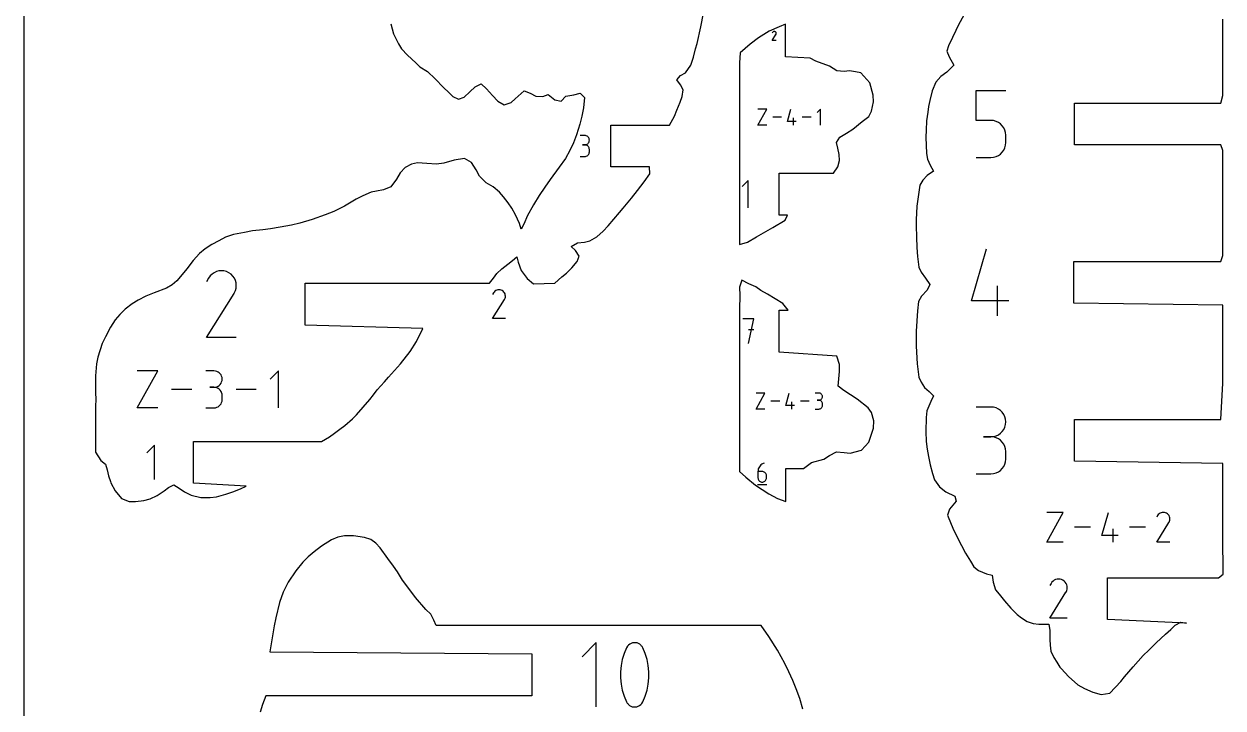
# Model space of a CAD drawing. Extents: x 0 to 600, y 0 to 900.
# Drawn here: x 0 to 111.9, y 372.2 to 436 of the extents above; entities that cross this region are included whole.
import ezdxf

# ---------------------------------------------------------------- set-up
doc = ezdxf.new("R2010")
doc.units = 0
doc.header["$MEASUREMENT"] = 0
for name, color, linetype in [('annotation', 7, 'Continuous'), ('boundary', 7, 'Continuous'), ('frame', 7, 'Continuous')]:
    doc.layers.add(name, color=color, linetype=linetype)

msp = doc.modelspace()

# ---------------------------------------------------------------- linework, layer by layer
at = {"layer": 'annotation', "color": 1}
for p, q in [((69.951601, 435.242973), (69.922653, 435.229631)), ((69.982303, 435.25121), (69.951601, 435.242973)), ((70.01405, 435.254157), (69.982303, 435.25121)), ((70.046135, 435.251632), (70.01405, 435.254157)), ((70.077847, 435.243449), (70.046135, 435.251632)), ((70.108478, 435.229424), (70.077847, 435.243449)), ((69.828419, 434.414573), (70.172977, 434.969268)), ((70.201304, 434.414573), (69.828419, 434.414573)), ((69.853429, 435.160818), (69.828945, 435.113852)), ((69.872858, 435.188369), (69.853429, 435.160818)), ((69.89617, 435.211368), (69.872858, 435.188369)), ((69.922653, 435.229631), (69.89617, 435.211368)), ((70.135874, 435.20997), (70.108478, 435.229424)), ((70.108478, 435.229424), (70.108478, 435.229424)), ((70.15878, 435.186626), (70.135874, 435.20997)), ((70.176993, 435.160106), (70.15878, 435.186626)), ((70.172977, 434.969268), (70.173389, 434.969777)), ((70.172977, 434.969268), (70.172977, 434.969268)), ((70.173389, 434.969777), (70.173784, 434.970291)), ((70.173784, 434.970291), (70.174165, 434.970814)), ((70.174165, 434.970814), (70.174534, 434.97135)), ((70.174534, 434.97135), (70.174894, 434.971903)), ((70.174894, 434.971903), (70.175247, 434.972478)), ((70.175247, 434.972478), (70.175597, 434.973078)), ((70.175597, 434.973078), (70.175945, 434.973709)), ((70.175945, 434.973709), (70.176295, 434.974375)), ((70.176295, 434.974375), (70.190521, 435.004921)), ((70.176295, 434.974375), (70.176295, 434.974375)), ((70.190308, 435.131127), (70.176993, 435.160106)), ((70.198522, 435.100403), (70.190308, 435.131127)), ((70.190521, 435.004921), (70.198832, 435.036585)), ((70.201431, 435.06865), (70.198522, 435.100403)), ((70.198832, 435.036585), (70.201431, 435.06865)), ((88.848318, 426.958353), (88.848318, 429.737121)), ((88.848318, 429.737121), (91.619651, 429.737121)), ((68.479232, 426.523178), (69.307522, 428.014923)), ((69.307522, 428.014923), (68.479232, 428.014923)), ((71.241992, 426.854812), (71.572784, 428.014923)), ((74.336433, 428.014923), (74.004799, 427.683196)), ((74.336433, 426.523178), (74.336433, 428.014923)), ((69.307522, 426.523178), (68.479232, 426.523178)), ((70.682728, 427.26905), (69.867067, 427.26905)), ((72.070282, 426.854812), (71.241992, 426.854812)), ((71.822001, 426.523178), (71.822001, 427.185698)), ((73.445488, 427.26905), (72.629827, 427.26905)), ((90.233984, 426.958353), (88.848318, 426.958353)), ((90.482788, 426.936112), (90.233984, 426.958353)), ((90.717072, 426.87197), (90.482788, 426.936112)), ((90.932898, 426.769794), (90.717072, 426.87197)), ((91.126327, 426.633452), (90.932898, 426.769794)), ((91.29342, 426.466813), (91.126327, 426.633452)), ((91.430237, 426.273744), (91.29342, 426.466813)), ((52.321812, 425.545469), (51.887592, 425.545469)), ((52.399907, 425.53846), (52.321812, 425.545469)), ((52.473393, 425.518259), (52.399907, 425.53846)), ((52.541045, 425.486109), (52.473393, 425.518259)), ((52.601643, 425.443253), (52.541045, 425.486109)), ((52.653964, 425.390933), (52.601643, 425.443253)), ((52.696785, 425.330392), (52.653964, 425.390933)), ((52.728885, 425.262871), (52.696785, 425.330392)), ((52.749041, 425.189614), (52.728885, 425.262871)), ((52.756032, 425.111863), (52.749041, 425.189614)), ((91.532841, 426.058114), (91.430237, 426.273744)), ((91.597292, 425.823791), (91.532841, 426.058114)), ((91.619651, 425.574643), (91.597292, 425.823791)), ((91.619651, 424.884353), (91.619651, 425.574643)), ((91.619651, 425.574643), (91.619651, 425.574643)), ((52.321812, 424.67703), (52.104395, 424.67703)), ((52.104395, 424.67703), (52.321812, 424.67703)), ((52.321812, 424.67703), (52.399907, 424.684041)), ((52.399907, 424.67002), (52.321812, 424.67703)), ((52.321812, 424.67703), (52.321812, 424.67703)), ((52.399907, 424.684041), (52.473393, 424.704254)), ((52.473393, 424.649819), (52.399907, 424.67002)), ((52.473393, 424.704254), (52.541045, 424.736435)), ((52.541045, 424.617669), (52.473393, 424.649819)), ((52.541045, 424.736435), (52.601643, 424.779353)), ((52.601643, 424.574813), (52.541045, 424.617669)), ((52.601643, 424.779353), (52.653964, 424.831776)), ((52.653964, 424.522493), (52.601643, 424.574813)), ((52.653964, 424.831776), (52.696785, 424.89247)), ((52.696785, 424.461952), (52.653964, 424.522493)), ((52.696785, 424.89247), (52.728885, 424.960205)), ((52.728885, 424.394431), (52.696785, 424.461952)), ((52.728885, 424.960205), (52.749041, 425.033746)), ((52.749041, 424.321174), (52.728885, 424.394431)), ((52.749041, 425.033746), (52.756032, 425.111863)), ((52.756032, 424.243423), (52.749041, 424.321174)), ((52.756032, 425.111863), (52.756032, 425.111863)), ((52.756032, 424.026006), (52.756032, 424.243423)), ((52.756032, 424.243423), (52.756032, 424.243423)), ((91.293291, 423.990714), (91.43015, 424.184338)), ((91.43015, 424.184338), (91.532796, 424.400437)), ((91.532796, 424.400437), (91.597279, 424.635084)), ((91.597279, 424.635084), (91.619651, 424.884353)), ((51.887592, 423.592399), (52.321812, 423.592399)), ((52.321812, 423.592399), (52.399907, 423.599405)), ((52.321812, 423.592399), (52.321812, 423.592399)), ((52.399907, 423.599405), (52.473393, 423.619596)), ((52.473393, 423.619596), (52.541045, 423.651732)), ((52.541045, 423.651732), (52.601643, 423.694575)), ((52.601643, 423.694575), (52.653964, 423.746885)), ((52.653964, 423.746885), (52.696785, 423.807423)), ((52.696785, 423.807423), (52.728885, 423.874948)), ((52.728885, 423.874948), (52.749041, 423.948222)), ((52.749041, 423.948222), (52.756032, 424.026006)), ((88.848318, 423.497121), (90.233984, 423.497121)), ((90.233984, 423.497121), (90.482685, 423.519482)), ((90.233984, 423.497121), (90.233984, 423.497121)), ((90.482685, 423.519482), (90.716914, 423.583948)), ((90.716914, 423.583948), (90.932724, 423.686593)), ((90.932724, 423.686593), (91.126166, 423.82349)), ((91.126166, 423.82349), (91.293291, 423.990714)), ((67.585303, 421.35007), (67.02183, 420.786438)), ((67.585303, 418.815475), (67.585303, 421.35007)), ((88.424787, 410.132747), (89.808497, 414.985515)), ((18.185108, 412.916372), (17.956927, 412.855155)), ((18.421061, 412.93828), (18.185108, 412.916372)), ((18.659516, 412.91951), (18.421061, 412.93828)), ((18.895205, 412.858693), (18.659516, 412.91951)), ((17.227301, 412.24457), (17.045337, 411.895512)), ((17.371704, 412.449336), (17.227301, 412.24457)), ((17.544956, 412.620268), (17.371704, 412.449336)), ((17.741786, 412.755997), (17.544956, 412.620268)), ((17.956927, 412.855155), (17.741786, 412.755997)), ((19.122858, 412.754461), (18.895205, 412.858693)), ((19.32647, 412.609877), (19.122858, 412.754461)), ((19.122858, 412.754461), (19.122858, 412.754461)), ((19.496711, 412.436378), (19.32647, 412.609877)), ((19.632068, 412.23928), (19.496711, 412.436378)), ((19.731028, 412.023901), (19.632068, 412.23928)), ((19.792076, 411.795558), (19.731028, 412.023901)), ((19.813699, 411.55957), (19.792076, 411.795558)), ((17.041424, 406.698381), (19.602226, 410.820945)), ((19.602226, 410.820945), (19.605288, 410.824733)), ((19.602226, 410.820945), (19.602226, 410.820945)), ((19.605288, 410.824733), (19.608223, 410.828553)), ((19.608223, 410.828553), (19.611053, 410.832438)), ((19.611053, 410.832438), (19.613795, 410.83642)), ((19.613795, 410.83642), (19.61647, 410.84053)), ((19.61647, 410.84053), (19.619097, 410.844801)), ((19.619097, 410.844801), (19.621694, 410.849266)), ((19.621694, 410.849266), (19.624282, 410.853955)), ((19.624282, 410.853955), (19.626879, 410.858903)), ((19.626879, 410.858903), (19.732614, 411.085925)), ((19.626879, 410.858903), (19.626879, 410.858903)), ((19.732614, 411.085925), (19.794383, 411.321253)), ((19.794383, 411.321253), (19.813699, 411.55957)), ((43.808184, 410.866471), (43.72958, 410.715685)), ((43.870564, 410.954925), (43.808184, 410.866471)), ((43.945404, 411.028764), (43.870564, 410.954925)), ((44.030431, 411.087396), (43.945404, 411.028764)), ((44.123367, 411.13023), (44.030431, 411.087396)), ((44.221936, 411.156675), (44.123367, 411.13023)), ((44.323863, 411.166139), (44.221936, 411.156675)), ((44.42687, 411.15803), (44.323863, 411.166139)), ((44.528683, 411.131759), (44.42687, 411.15803)), ((44.627024, 411.086733), (44.528683, 411.131759)), ((44.71498, 411.024276), (44.627024, 411.086733)), ((44.627024, 411.086733), (44.627024, 411.086733)), ((44.78852, 410.949328), (44.71498, 411.024276)), ((44.846992, 410.864186), (44.78852, 410.949328)), ((44.88974, 410.771147), (44.846992, 410.864186)), ((44.916112, 410.672508), (44.88974, 410.771147)), ((44.925452, 410.570566), (44.916112, 410.672508)), ((90.850975, 408.745515), (90.850975, 411.516848)), ((43.727889, 408.470638), (44.834101, 410.251496)), ((44.834101, 410.251496), (44.835423, 410.253132)), ((44.834101, 410.251496), (44.834101, 410.251496)), ((44.835423, 410.253132), (44.836691, 410.254783)), ((44.836691, 410.254783), (44.837913, 410.256461)), ((44.837913, 410.256461), (44.839098, 410.258181)), ((44.839098, 410.258181), (44.840254, 410.259956)), ((44.840254, 410.259956), (44.841388, 410.261801)), ((44.841388, 410.261801), (44.84251, 410.26373)), ((44.84251, 410.26373), (44.843628, 410.265756)), ((44.843628, 410.265756), (44.84475, 410.267893)), ((44.84475, 410.267893), (44.890425, 410.365961)), ((44.84475, 410.267893), (44.84475, 410.267893)), ((44.890425, 410.365961), (44.917108, 410.467618)), ((44.917108, 410.467618), (44.925452, 410.570566)), ((91.88954, 410.132747), (88.424787, 410.132747)), ((44.925045, 408.470638), (43.727889, 408.470638)), ((68.106771, 408.45685), (67.084574, 408.45685)), ((67.595744, 406.158169), (68.106771, 408.45685)), ((68.106771, 407.433212), (67.595744, 407.433212)), ((19.812757, 406.698381), (17.041424, 406.698381)), ((10.567343, 400.151561), (12.483813, 403.603111)), ((12.483813, 403.603111), (10.567343, 403.603111)), ((17.726182, 403.599107), (16.959724, 403.599107)), ((17.864031, 403.586734), (17.726182, 403.599107)), ((17.993743, 403.551076), (17.864031, 403.586734)), ((18.113159, 403.494328), (17.993743, 403.551076)), ((18.220122, 403.418681), (18.113159, 403.494328)), ((18.312476, 403.326329), (18.220122, 403.418681)), ((18.388061, 403.219465), (18.312476, 403.326329)), ((18.444722, 403.100282), (18.388061, 403.219465)), ((18.480301, 402.970973), (18.444722, 403.100282)), ((18.49264, 402.833731), (18.480301, 402.970973)), ((18.480301, 402.695844), (18.49264, 402.833731)), ((18.49264, 402.833731), (18.49264, 402.833731)), ((23.735984, 403.603111), (22.96866, 402.835571)), ((23.735984, 400.151561), (23.735984, 403.603111)), ((15.665717, 401.877336), (13.778469, 401.877336)), ((17.726182, 402.066191), (17.342412, 402.066191)), ((17.342412, 402.066191), (17.726182, 402.066191)), ((17.726182, 402.066191), (17.864031, 402.078567)), ((17.864031, 402.053817), (17.726182, 402.066191)), ((17.726182, 402.066191), (17.726182, 402.066191)), ((17.864031, 402.078567), (17.993743, 402.114245)), ((17.993743, 402.01816), (17.864031, 402.053817)), ((17.993743, 402.114245), (18.113159, 402.17105)), ((18.113159, 401.961412), (17.993743, 402.01816)), ((18.113159, 402.17105), (18.220122, 402.246806)), ((18.220122, 401.885765), (18.113159, 401.961412)), ((18.220122, 402.246806), (18.312476, 402.339339)), ((18.312476, 401.793413), (18.220122, 401.885765)), ((18.312476, 402.339339), (18.388061, 402.446473)), ((18.388061, 401.686549), (18.312476, 401.793413)), ((18.388061, 402.446473), (18.444722, 402.566034)), ((18.444722, 401.567366), (18.388061, 401.686549)), ((18.444722, 402.566034), (18.480301, 402.695844)), ((21.674545, 401.877336), (19.787296, 401.877336)), ((18.388061, 400.531214), (18.444722, 400.650406)), ((18.480301, 401.438057), (18.444722, 401.567366)), ((18.444722, 400.650406), (18.480301, 400.779746)), ((18.49264, 401.300815), (18.480301, 401.438057)), ((18.480301, 400.779746), (18.49264, 400.917045)), ((18.49264, 400.917045), (18.49264, 401.300815)), ((18.49264, 401.300815), (18.49264, 401.300815)), ((68.317, 400.03891), (69.145483, 401.531003)), ((69.145483, 401.531003), (68.317, 401.531003)), ((70.52101, 400.784957), (69.705158, 400.784957)), ((71.080404, 400.370622), (71.411274, 401.531003)), ((71.660548, 400.03891), (71.660548, 400.701584)), ((73.284414, 400.784957), (72.468563, 400.784957)), ((74.175146, 401.529272), (73.843809, 401.529272)), ((74.175146, 400.866598), (74.009243, 400.866598)), ((74.009243, 400.866598), (74.175146, 400.866598)), ((74.234738, 401.523924), (74.175146, 401.529272)), ((74.175146, 400.866598), (74.234738, 400.871948)), ((74.234738, 400.861249), (74.175146, 400.866598)), ((74.175146, 400.866598), (74.175146, 400.866598)), ((74.290812, 401.508509), (74.234738, 401.523924)), ((74.234738, 400.871948), (74.290812, 400.887372)), ((74.290812, 400.845835), (74.234738, 400.861249)), ((74.342435, 401.483977), (74.290812, 401.508509)), ((74.290812, 400.887372), (74.342435, 400.911928)), ((74.342435, 400.821302), (74.290812, 400.845835)), ((74.388675, 401.451275), (74.342435, 401.483977)), ((74.342435, 400.911928), (74.388675, 400.944678)), ((74.388675, 400.788601), (74.342435, 400.821302)), ((74.428599, 401.411352), (74.388675, 401.451275)), ((74.388675, 400.944678), (74.428599, 400.984679)), ((74.428599, 400.748677), (74.388675, 400.788601)), ((74.461274, 401.365155), (74.428599, 401.411352)), ((74.428599, 400.984679), (74.461274, 401.030993)), ((74.461274, 400.70248), (74.428599, 400.748677)), ((74.485769, 401.313632), (74.461274, 401.365155)), ((74.461274, 401.030993), (74.485769, 401.082678)), ((74.485769, 400.650958), (74.461274, 400.70248)), ((74.501149, 401.257732), (74.485769, 401.313632)), ((74.485769, 401.082678), (74.501149, 401.138795)), ((74.501149, 400.595058), (74.485769, 400.650958)), ((74.506483, 401.198403), (74.501149, 401.257732)), ((74.501149, 401.138795), (74.506483, 401.198403)), ((74.506483, 400.535729), (74.501149, 400.595058)), ((74.506483, 401.198403), (74.506483, 401.198403)), ((12.483813, 400.151561), (10.567343, 400.151561)), ((16.959724, 400.151669), (17.726182, 400.151669)), ((17.726182, 400.151669), (17.864031, 400.164035)), ((17.726182, 400.151669), (17.726182, 400.151669)), ((17.864031, 400.164035), (17.993743, 400.199674)), ((17.993743, 400.199674), (18.113159, 400.2564)), ((18.113159, 400.2564), (18.220122, 400.332023)), ((18.220122, 400.332023), (18.312476, 400.424357)), ((18.312476, 400.424357), (18.388061, 400.531214)), ((69.145483, 400.03891), (68.317, 400.03891)), ((71.908888, 400.370622), (71.080404, 400.370622)), ((73.843809, 400.038957), (74.175146, 400.038957)), ((74.175146, 400.038957), (74.234738, 400.044303)), ((74.175146, 400.038957), (74.175146, 400.038957)), ((74.234738, 400.044303), (74.290812, 400.059709)), ((74.290812, 400.059709), (74.342435, 400.084232)), ((74.342435, 400.084232), (74.388675, 400.116923)), ((74.388675, 400.116923), (74.428599, 400.156839)), ((74.428599, 400.156839), (74.461274, 400.203033)), ((74.461274, 400.203033), (74.485769, 400.254559)), ((74.485769, 400.254559), (74.501149, 400.310472)), ((74.501149, 400.310472), (74.506483, 400.369826)), ((74.506483, 400.369826), (74.506483, 400.535729)), ((74.506483, 400.535729), (74.506483, 400.535729)), ((90.229897, 400.22667), (88.84423, 400.22667)), ((90.479113, 400.204301), (90.229897, 400.22667)), ((90.713616, 400.139836), (90.479113, 400.204301)), ((90.929506, 400.037241), (90.713616, 400.139836)), ((91.122883, 399.900481), (90.929506, 400.037241)), ((91.289847, 399.73352), (91.122883, 399.900481)), ((91.426498, 399.540322), (91.289847, 399.73352)), ((91.528934, 399.324853), (91.426498, 399.540322)), ((91.426498, 398.142843), (91.528934, 398.358994)), ((91.593256, 399.091077), (91.528934, 399.324853)), ((91.528934, 398.358994), (91.593256, 398.593677)), ((91.615564, 398.84296), (91.593256, 399.091077)), ((91.593256, 398.593677), (91.615564, 398.84296)), ((91.615564, 398.84296), (91.615564, 398.84296)), ((90.229897, 397.455336), (89.536085, 397.455336)), ((89.536085, 397.455336), (90.229897, 397.455336)), ((90.229897, 397.455336), (90.479113, 397.477711)), ((90.479113, 397.432967), (90.229897, 397.455336)), ((90.229897, 397.455336), (90.229897, 397.455336)), ((90.479113, 397.477711), (90.713616, 397.542213)), ((90.713616, 397.368503), (90.479113, 397.432967)), ((90.713616, 397.542213), (90.929506, 397.64491)), ((90.929506, 397.265908), (90.713616, 397.368503)), ((90.929506, 397.64491), (91.122883, 397.781869)), ((91.122883, 397.129148), (90.929506, 397.265908)), ((91.122883, 397.781869), (91.289847, 397.949157)), ((91.289847, 397.949157), (91.426498, 398.142843)), ((12.173607, 396.661125), (11.464741, 395.952059)), ((12.173607, 393.472527), (12.173607, 396.661125)), ((91.289847, 396.962186), (91.122883, 397.129148)), ((91.426498, 396.768989), (91.289847, 396.962186)), ((91.528934, 396.55352), (91.426498, 396.768989)), ((91.593256, 396.319744), (91.528934, 396.55352)), ((91.615564, 396.071626), (91.593256, 396.319744)), ((69.082211, 395.003401), (68.969295, 394.961064)), ((69.082211, 395.003401), (69.082211, 395.003401)), ((91.528934, 394.895764), (91.593256, 395.129594)), ((91.593256, 395.129594), (91.615564, 395.377815)), ((91.615564, 395.377815), (91.615564, 396.071626)), ((91.615564, 396.071626), (91.615564, 396.071626)), ((68.498865, 394.332944), (68.490138, 394.212968)), ((68.490138, 394.212968), (68.490138, 393.62301)), ((68.884297, 394.212968), (68.490138, 394.212968)), ((68.52434, 394.448217), (68.498865, 394.332944)), ((68.565497, 394.557358), (68.52434, 394.448217)), ((68.621273, 394.658938), (68.565497, 394.557358)), ((68.690604, 394.751528), (68.621273, 394.658938)), ((68.772427, 394.833699), (68.690604, 394.751528)), ((68.865679, 394.90402), (68.772427, 394.833699)), ((68.969295, 394.961064), (68.865679, 394.90402)), ((68.955187, 394.206642), (68.884297, 394.212968)), ((69.021893, 394.188396), (68.955187, 394.206642)), ((69.083304, 394.159332), (69.021893, 394.188396)), ((69.138311, 394.120549), (69.083304, 394.159332)), ((69.185804, 394.073148), (69.138311, 394.120549)), ((69.224675, 394.018228), (69.185804, 394.073148)), ((69.253814, 393.956891), (69.224675, 394.018228)), ((69.27211, 393.890237), (69.253814, 393.956891)), ((69.278456, 393.819366), (69.27211, 393.890237)), ((88.84423, 393.994105), (90.229897, 393.994105)), ((90.229897, 393.994105), (90.479113, 394.016461)), ((90.229897, 393.994105), (90.229897, 393.994105)), ((90.479113, 394.016461), (90.713616, 394.080893)), ((90.713616, 394.080893), (90.929506, 394.183446)), ((90.929506, 394.183446), (91.122883, 394.320165)), ((91.122883, 394.320165), (91.289847, 394.487094)), ((91.289847, 394.487094), (91.426498, 394.680278)), ((91.426498, 394.680278), (91.528934, 394.895764)), ((68.44077, 393.006531), (69.328268, 393.006531)), ((68.490138, 393.62301), (68.490138, 393.62301)), ((68.490138, 393.62301), (68.496501, 393.552104)), ((68.496501, 393.552104), (68.514844, 393.485357)), ((68.514844, 393.485357), (68.544042, 393.423887)), ((68.544042, 393.423887), (68.582972, 393.36881)), ((68.582972, 393.36881), (68.630512, 393.321242)), ((68.630512, 393.321242), (68.685537, 393.282301)), ((68.685537, 393.282301), (68.746925, 393.253104)), ((68.746925, 393.253104), (68.813553, 393.234766)), ((68.813553, 393.234766), (68.884297, 393.228405)), ((68.884297, 393.228405), (68.955187, 393.234766)), ((68.884297, 393.228405), (68.884297, 393.228405)), ((68.955187, 393.234766), (69.021893, 393.253104)), ((69.021893, 393.253104), (69.083304, 393.282301)), ((69.083304, 393.282301), (69.138311, 393.321242)), ((69.138311, 393.321242), (69.185804, 393.36881)), ((69.185804, 393.36881), (69.224675, 393.423887)), ((69.224675, 393.423887), (69.253814, 393.485357)), ((69.253814, 393.485357), (69.27211, 393.552104)), ((69.27211, 393.552104), (69.278456, 393.62301)), ((69.278456, 393.62301), (69.278456, 393.819366)), ((69.278456, 393.819366), (69.278456, 393.819366)), ((95.441815, 387.635583), (96.98012, 390.406059)), ((96.98012, 390.406059), (95.441815, 390.406059)), ((100.572827, 388.251495), (101.187175, 390.406059)), ((105.704047, 387.63556), (106.841009, 389.465923)), ((105.786574, 390.097994), (105.705784, 389.943017)), ((105.850687, 390.188907), (105.786574, 390.097994)), ((105.927608, 390.264799), (105.850687, 390.188907)), ((106.014999, 390.325061), (105.927608, 390.264799)), ((106.110518, 390.369085), (106.014999, 390.325061)), ((106.211828, 390.396265), (106.110518, 390.369085)), ((106.316588, 390.405992), (106.211828, 390.396265)), ((106.422459, 390.397658), (106.316588, 390.405992)), ((106.527101, 390.370656), (106.422459, 390.397658)), ((106.628176, 390.324379), (106.527101, 390.370656)), ((106.718577, 390.260185), (106.628176, 390.324379)), ((106.628176, 390.324379), (106.628176, 390.324379)), ((106.794162, 390.183154), (106.718577, 390.260185)), ((106.854259, 390.095645), (106.794162, 390.183154)), ((106.841009, 389.465923), (106.842368, 389.467605)), ((106.841009, 389.465923), (106.841009, 389.465923)), ((106.842368, 389.467605), (106.843672, 389.469301)), ((106.843672, 389.469301), (106.844928, 389.471026)), ((106.844928, 389.471026), (106.846146, 389.472794)), ((106.846146, 389.472794), (106.847333, 389.474619)), ((106.847333, 389.474619), (106.848499, 389.476515)), ((106.848499, 389.476515), (106.849653, 389.478497)), ((106.849653, 389.478497), (106.850802, 389.48058)), ((106.850802, 389.48058), (106.851955, 389.482776)), ((106.851955, 389.482776), (106.8989, 389.583571)), ((106.851955, 389.482776), (106.851955, 389.482776)), ((106.898195, 390.00002), (106.854259, 390.095645)), ((106.9253, 389.898639), (106.898195, 390.00002)), ((106.8989, 389.583571), (106.926324, 389.688054)), ((106.9349, 389.793863), (106.9253, 389.898639)), ((106.926324, 389.688054), (106.9349, 389.793863)), ((99.534158, 389.020821), (98.019309, 389.020821)), ((102.111131, 388.251495), (100.572827, 388.251495)), ((101.650022, 387.635583), (101.650022, 388.866018)), ((104.66517, 389.020821), (103.15032, 389.020821)), ((96.98012, 387.635583), (95.441815, 387.635583)), ((106.934482, 387.63556), (105.704047, 387.63556)), ((95.840901, 383.779079), (95.734641, 383.575242)), ((95.925227, 383.898655), (95.840901, 383.779079)), ((96.0264, 383.998473), (95.925227, 383.898655)), ((96.141342, 384.077734), (96.0264, 383.998473)), ((96.266976, 384.135638), (96.141342, 384.077734)), ((96.400226, 384.171387), (96.266976, 384.135638)), ((96.538013, 384.18418), (96.400226, 384.171387)), ((96.677263, 384.173219), (96.538013, 384.18418)), ((96.814896, 384.137704), (96.677263, 384.173219)), ((96.947838, 384.076836), (96.814896, 384.137704)), ((97.066739, 383.992405), (96.947838, 384.076836)), ((96.947838, 384.076836), (96.947838, 384.076836)), ((97.166154, 383.891088), (97.066739, 383.992405)), ((97.245197, 383.77599), (97.166154, 383.891088)), ((97.302986, 383.650216), (97.245197, 383.77599)), ((95.732356, 380.540308), (97.227771, 382.947734)), ((97.227771, 382.947734), (97.229559, 382.949946)), ((97.227771, 382.947734), (97.227771, 382.947734)), ((97.229559, 382.949946), (97.231273, 382.952177)), ((97.231273, 382.952177), (97.232925, 382.954446)), ((97.232925, 382.954446), (97.234527, 382.956771)), ((97.234527, 382.956771), (97.236089, 382.959171)), ((97.236089, 382.959171), (97.237622, 382.961665)), ((97.237622, 382.961665), (97.239139, 382.964272)), ((97.239139, 382.964272), (97.240651, 382.967011)), ((97.240651, 382.967011), (97.242167, 382.9699)), ((97.242167, 382.9699), (97.303913, 383.102473)), ((97.242167, 382.9699), (97.242167, 382.9699)), ((97.338636, 383.516873), (97.302986, 383.650216)), ((97.303913, 383.102473), (97.339983, 383.239896)), ((97.351263, 383.379064), (97.338636, 383.516873)), ((97.339983, 383.239896), (97.351263, 383.379064)), ((97.350713, 380.540308), (95.732356, 380.540308)), ((53.408148, 378.257786), (52.073596, 376.922858)), ((53.408148, 372.254751), (53.408148, 378.257786)), ((56.781155, 378.225648), (56.646515, 378.179357)), ((56.922087, 378.24864), (56.781155, 378.225648)), ((57.066115, 378.247268), (56.922087, 378.24864)), ((57.210041, 378.220471), (57.066115, 378.247268)), ((57.350666, 378.167185), (57.210041, 378.220471)), ((56.004723, 377.241303), (55.832137, 376.68447)), ((56.234838, 377.782443), (56.004723, 377.241303)), ((56.31233, 377.911308), (56.234838, 377.782443)), ((56.234838, 377.782443), (56.234838, 377.782443)), ((56.408905, 378.021124), (56.31233, 377.911308)), ((56.521366, 378.110827), (56.408905, 378.021124)), ((56.646515, 378.179357), (56.521366, 378.110827)), ((57.4045, 378.138896), (57.350666, 378.167185)), ((57.350666, 378.167185), (57.350666, 378.167185)), ((57.456159, 378.106402), (57.4045, 378.138896)), ((57.505392, 378.069961), (57.456159, 378.106402)), ((57.551947, 378.029829), (57.505392, 378.069961)), ((57.595575, 377.986265), (57.551947, 378.029829)), ((57.636023, 377.939524), (57.595575, 377.986265)), ((57.673042, 377.889865), (57.636023, 377.939524)), ((57.70638, 377.837544), (57.673042, 377.889865)), ((57.735785, 377.782819), (57.70638, 377.837544)), ((57.967016, 377.240564), (57.735785, 377.782819)), ((57.735785, 377.782819), (57.735785, 377.782819)), ((58.140438, 376.682894), (57.967016, 377.240564)), ((55.71708, 376.116383), (55.659551, 375.541482)), ((55.832137, 376.68447), (55.71708, 376.116383)), ((58.256053, 376.114249), (58.140438, 376.682894)), ((58.313861, 375.53907), (58.256053, 376.114249)), ((55.659551, 375.541482), (55.659551, 374.964209)), ((55.659551, 374.964209), (55.71708, 374.389002)), ((58.256053, 374.386868), (58.313861, 374.961797)), ((58.313861, 374.961797), (58.313861, 375.53907)), ((55.71708, 374.389002), (55.832137, 373.820301)), ((55.832137, 373.820301), (56.004723, 373.262548)), ((57.967016, 373.261809), (58.140438, 373.818726)), ((58.140438, 373.818726), (58.256053, 374.386868)), ((56.004723, 373.262548), (56.234838, 372.720181)), ((56.234838, 372.720181), (56.234838, 372.720181)), ((56.234838, 372.720181), (56.264137, 372.665565)), ((56.264137, 372.665565), (56.297228, 372.613505)), ((56.297228, 372.613505), (56.333973, 372.564159)), ((57.561712, 372.482984), (57.658286, 372.592347)), ((57.658286, 372.592347), (57.735785, 372.720558)), ((57.735785, 372.720558), (57.967016, 373.261809)), ((57.735785, 372.720558), (57.735785, 372.720558)), ((56.333973, 372.564159), (56.374231, 372.517686)), ((56.374231, 372.517686), (56.417863, 372.474243)), ((56.417863, 372.474243), (56.46473, 372.433988)), ((56.46473, 372.433988), (56.514692, 372.397079)), ((56.514692, 372.397079), (56.567611, 372.363675)), ((56.567611, 372.363675), (56.623345, 372.333933)), ((56.623345, 372.333933), (56.623345, 372.333933)), ((56.623345, 372.333933), (56.762863, 372.281777)), ((56.762863, 372.281777), (56.905951, 372.255866)), ((56.905951, 372.255866), (57.049373, 372.255141)), ((57.049373, 372.255141), (57.189895, 372.278547)), ((57.189895, 372.278547), (57.324282, 372.325027)), ((57.324282, 372.325027), (57.449299, 372.393525)), ((57.449299, 372.393525), (57.561712, 372.482984))]:
    msp.add_line(p, q, dxfattribs=at)
at = {"layer": 'boundary', "color": 5}
for p, q in [((88.202883, 437.690204), (87.192421, 435.886438)), ((63.170126, 435.69442), (63.420286, 436.969981)), ((111.884985, 434.232227), (111.884891, 436.412734)), ((34.233659, 435.960107), (34.472641, 435.046518)), ((62.803601, 434.133675), (63.170126, 435.69442)), ((69.523366, 435.282722), (68.548393, 434.662356)), ((70.46504, 435.695), (69.523366, 435.282722)), ((71.064465, 435.94118), (70.46504, 435.695)), ((71.064465, 432.884379), (71.064465, 435.94118)), ((86.941756, 435.347657), (86.632313, 434.685146)), ((87.192421, 435.886438), (86.941756, 435.347657)), ((34.472641, 435.046518), (34.934981, 434.101563)), ((62.667512, 433.637428), (62.803601, 434.133675)), ((68.548393, 434.662356), (67.775177, 434.073823)), ((86.632313, 434.685146), (86.276159, 433.92075)), ((111.884956, 430.934499), (111.884985, 434.232227)), ((34.934981, 434.101563), (35.226045, 433.647363)), ((35.226045, 433.647363), (35.782779, 433.037664)), ((35.782779, 433.037664), (36.569125, 432.324841)), ((62.464297, 432.872289), (62.667512, 433.637428)), ((66.831586, 433.258005), (66.766724, 432.322736)), ((67.775177, 434.073823), (66.831586, 433.258005)), ((86.276159, 433.92075), (86.125419, 433.428338)), ((86.125419, 433.428338), (86.333707, 432.899203)), ((36.569125, 432.324841), (36.941664, 431.94138)), ((36.941664, 431.94138), (37.658914, 431.512108)), ((61.732178, 431.40479), (62.225924, 432.116592)), ((62.225924, 432.116592), (62.464297, 432.872289)), ((66.766724, 432.322736), (66.767326, 431.642344)), ((73.363079, 432.749468), (71.064465, 432.884379)), ((73.894905, 432.498196), (73.363079, 432.749468)), ((75.174391, 432.004818), (73.894905, 432.498196)), ((75.837245, 431.575739), (75.174391, 432.004818)), ((86.76243, 432.1235), (86.113237, 431.462146)), ((86.333707, 432.899203), (86.76243, 432.1235)), ((37.658914, 431.512108), (38.37301, 430.850015)), ((38.37301, 430.850015), (39.161702, 430.016173)), ((60.915354, 430.728929), (61.271766, 431.146662)), ((61.271766, 431.146662), (61.732178, 431.40479)), ((66.767326, 431.642344), (66.765314, 429.72215)), ((76.533504, 431.51454), (75.837245, 431.575739)), ((77.047411, 431.572971), (76.533504, 431.51454)), ((77.579114, 431.484738), (77.047411, 431.572971)), ((78.086906, 431.385973), (77.579114, 431.484738)), ((78.94076, 430.448403), (78.086906, 431.385973)), ((85.544507, 431.055163), (85.074927, 430.534863)), ((86.113237, 431.462146), (85.544507, 431.055163)), ((111.884936, 429.278618), (111.884956, 430.934499)), ((39.161702, 430.016173), (39.640317, 429.556663)), ((41.589261, 429.626751), (42.096941, 430.099597)), ((42.096941, 430.099597), (42.649102, 430.367119)), ((42.649102, 430.367119), (43.157796, 429.895739)), ((43.157796, 429.895739), (43.7111, 429.267789)), ((45.84385, 428.980462), (46.680332, 429.702144)), ((46.680332, 429.702144), (47.248148, 429.48919)), ((61.268539, 430.272633), (60.915354, 430.728929)), ((61.514541, 429.813092), (61.268539, 430.272633)), ((61.41692, 429.192176), (61.514541, 429.813092)), ((66.765314, 429.72215), (66.772177, 429.06577)), ((79.254311, 429.306215), (78.94076, 430.448403)), ((84.758862, 429.729615), (84.521634, 428.800887)), ((85.074927, 430.534863), (84.758862, 429.729615)), ((39.640317, 429.556663), (40.028787, 429.188975)), ((40.028787, 429.188975), (40.553419, 428.943643)), ((40.553419, 428.943643), (41.06624, 429.113077)), ((41.06624, 429.113077), (41.589261, 429.626751)), ((43.7111, 429.267789), (44.212338, 428.75689)), ((44.212338, 428.75689), (44.794748, 428.406221)), ((44.794748, 428.406221), (45.456703, 428.628138)), ((45.456703, 428.628138), (45.84385, 428.980462)), ((47.248148, 429.48919), (47.769654, 429.220768)), ((47.769654, 429.220768), (48.4009, 429.197195)), ((48.4009, 429.197195), (48.905087, 429.388489)), ((48.905087, 429.388489), (49.531899, 428.872303)), ((49.531899, 428.872303), (50.132699, 428.762124)), ((50.132699, 428.762124), (50.570779, 429.232309)), ((50.570779, 429.232309), (51.29801, 429.34723)), ((51.29801, 429.34723), (51.897841, 429.488479)), ((51.897841, 429.488479), (52.313147, 429.085411)), ((52.313147, 429.085411), (52.22483, 428.134543)), ((60.921557, 427.898404), (61.223077, 428.664989)), ((61.223077, 428.664989), (61.41692, 429.192176)), ((66.772177, 429.06577), (66.77325, 428.312224)), ((79.073698, 427.808623), (79.283338, 428.6987)), ((79.283338, 428.6987), (79.254311, 429.306215)), ((84.521634, 428.800887), (84.401499, 428.257684)), ((98.034767, 424.667121), (98.034767, 428.567121)), ((98.034767, 428.567121), (111.689942, 428.567121)), ((111.689942, 428.567121), (111.884936, 429.278618)), ((52.22483, 428.134543), (52.04063, 427.345554)), ((60.701847, 427.357672), (60.921557, 427.898404)), ((66.77325, 428.312224), (66.766689, 427.548027)), ((66.766689, 427.548027), (66.766703, 426.580862)), ((78.850024, 427.338592), (79.073698, 427.808623)), ((84.334977, 427.719187), (84.225718, 426.915384)), ((84.401499, 428.257684), (84.334977, 427.719187)), ((51.86028, 426.620727), (51.553673, 425.599199)), ((52.04063, 427.345554), (51.86028, 426.620727)), ((54.766307, 422.620038), (54.766307, 426.520038)), ((54.766307, 426.520038), (60.237644, 426.520038)), ((60.237644, 426.520038), (60.701847, 427.357672)), ((66.766703, 426.580862), (66.766294, 426.058819)), ((77.331835, 426.156396), (78.228603, 426.851863)), ((78.228603, 426.851863), (78.850024, 427.338592)), ((84.225718, 426.915384), (84.176163, 426.046793)), ((51.553673, 425.599199), (51.285116, 424.853186)), ((66.766294, 426.058819), (66.766389, 424.757679)), ((75.817175, 424.90331), (76.14409, 425.393688)), ((76.14409, 425.393688), (76.752373, 425.777378)), ((76.752373, 425.777378), (77.331835, 426.156396)), ((84.176163, 426.046793), (84.161432, 425.406364)), ((84.161432, 425.406364), (84.209497, 423.865723)), ((50.926929, 424.145227), (50.535461, 423.410798)), ((51.285116, 424.853186), (50.926929, 424.145227)), ((66.766389, 424.757679), (66.768036, 424.195401)), ((66.768036, 424.195401), (66.770484, 423.405089)), ((75.949849, 424.355953), (75.817175, 424.90331)), ((76.069395, 423.777809), (75.949849, 424.355953)), ((111.690069, 424.667121), (98.034767, 424.667121)), ((111.88508, 424.163994), (111.690069, 424.667121)), ((111.885122, 422.492745), (111.88508, 424.163994)), ((36.722784, 423.006594), (36.147733, 422.88262)), ((37.600112, 422.947586), (36.722784, 423.006594)), ((38.494158, 422.866964), (37.600112, 422.947586)), ((39.185627, 422.972146), (38.494158, 422.866964)), ((40.15505, 423.257506), (39.185627, 422.972146)), ((41.120394, 423.39262), (40.15505, 423.257506)), ((41.757163, 423.036847), (41.120394, 423.39262)), ((42.209412, 422.340053), (41.757163, 423.036847)), ((50.535461, 423.410798), (49.925486, 422.599409)), ((66.770484, 423.405089), (66.76527, 422.7019)), ((75.933763, 422.617415), (76.092021, 423.205322)), ((76.092021, 423.205322), (76.069395, 423.777809)), ((84.209497, 423.865723), (84.315946, 423.343871)), ((84.315946, 423.343871), (84.563379, 422.778008)), ((35.11487, 422.077652), (34.752792, 421.479479)), ((35.557551, 422.558695), (35.11487, 422.077652)), ((36.147733, 422.88262), (35.557551, 422.558695)), ((42.518455, 421.755969), (42.209412, 422.340053)), ((49.925486, 422.599409), (49.096414, 421.433798)), ((58.376081, 422.620038), (54.766307, 422.620038)), ((57.874588, 421.221138), (58.398032, 421.985291)), ((58.398032, 421.985291), (58.376081, 422.620038)), ((66.76527, 422.7019), (66.76546, 421.324786)), ((70.472049, 418.132773), (70.472049, 422.032773)), ((70.472049, 422.032773), (75.544591, 422.032773)), ((75.544591, 422.032773), (75.933763, 422.617415)), ((84.27895, 421.820883), (83.881942, 421.396891)), ((84.863476, 422.210611), (84.27895, 421.820883)), ((84.563379, 422.778008), (84.863476, 422.210611)), ((111.885162, 420.540072), (111.885122, 422.492745)), ((34.242761, 420.770104), (33.552509, 420.48232)), ((34.752792, 421.479479), (34.242761, 420.770104)), ((43.137373, 421.135723), (42.518455, 421.755969)), ((43.79248, 420.775563), (43.137373, 421.135723)), ((44.36069, 420.269316), (43.79248, 420.775563)), ((48.607153, 420.728786), (48.082242, 419.961775)), ((49.096414, 421.433798), (48.607153, 420.728786)), ((57.23897, 420.406923), (57.874588, 421.221138)), ((66.76546, 421.324786), (66.765509, 419.516665)), ((83.592178, 420.926007), (83.300878, 418.953649)), ((83.881942, 421.396891), (83.592178, 420.926007)), ((31.012476, 419.611755), (29.905005, 418.969218)), ((31.626664, 419.935535), (31.012476, 419.611755)), ((32.40644, 420.251101), (31.626664, 419.935535)), ((32.908891, 420.371171), (32.40644, 420.251101)), ((33.552509, 420.48232), (32.908891, 420.371171)), ((44.745099, 419.826628), (44.36069, 420.269316)), ((45.176669, 419.261529), (44.745099, 419.826628)), ((48.082242, 419.961775), (47.54267, 419.088331)), ((55.91827, 418.788209), (56.67759, 419.708)), ((56.67759, 419.708), (57.23897, 420.406923)), ((111.885201, 416.909498), (111.885162, 420.540072)), ((28.924208, 418.471656), (28.117264, 418.139836)), ((29.905005, 418.969218), (28.924208, 418.471656)), ((45.521317, 418.767346), (45.176669, 419.261529)), ((45.86653, 418.162581), (45.521317, 418.767346)), ((47.54267, 419.088331), (46.947717, 418.039152)), ((55.565098, 418.359303), (55.91827, 418.788209)), ((66.765509, 419.516665), (66.765233, 418.107851)), ((83.300878, 418.953649), (83.263522, 417.691553)), ((25.72857, 417.382252), (24.95979, 417.17802)), ((26.879728, 417.704954), (25.72857, 417.382252)), ((28.117264, 418.139836), (26.879728, 417.704954)), ((46.241562, 417.332071), (45.86653, 418.162581)), ((46.659076, 417.350839), (46.385683, 416.818352)), ((46.947717, 418.039152), (46.659076, 417.350839)), ((54.506175, 417.125612), (55.565098, 418.359303)), ((66.765233, 418.107851), (66.767976, 417.256736)), ((69.869153, 416.965651), (71.014538, 417.667644)), ((71.239833, 418.132773), (70.472049, 418.132773)), ((71.014538, 417.667644), (71.239833, 418.132773)), ((83.263522, 417.691553), (83.266367, 417.116105)), ((19.542773, 416.309845), (18.791571, 416.062833)), ((20.578061, 416.517798), (19.542773, 416.309845)), ((21.327727, 416.655264), (20.578061, 416.517798)), ((22.289782, 416.764323), (21.327727, 416.655264)), ((23.00145, 416.848157), (22.289782, 416.764323)), ((23.900254, 417.008953), (23.00145, 416.848157)), ((24.95979, 417.17802), (23.900254, 417.008953)), ((46.385683, 416.818352), (46.241562, 417.332071)), ((53.459587, 416.087845), (54.03618, 416.620836)), ((54.03618, 416.620836), (54.506175, 417.125612)), ((66.767976, 417.256736), (66.776971, 415.373659)), ((68.352513, 416.0883), (69.869153, 416.965651)), ((83.266367, 417.116105), (83.285422, 416.062561)), ((111.885197, 414.353338), (111.885201, 416.909498)), ((17.53641, 415.389998), (16.921145, 414.996201)), ((18.192359, 415.741585), (17.53641, 415.389998)), ((18.791571, 416.062833), (18.192359, 415.741585)), ((51.06748, 415.20474), (51.648843, 415.535588)), ((51.46134, 414.836159), (51.06748, 415.20474)), ((51.648843, 415.535588), (52.312405, 415.617254)), ((52.312405, 415.617254), (52.816946, 415.721308)), ((52.816946, 415.721308), (53.459587, 416.087845)), ((66.776971, 415.373659), (67.514179, 415.614031)), ((67.514179, 415.614031), (68.352513, 416.0883)), ((83.285422, 416.062561), (83.320803, 415.096101)), ((16.377546, 414.538361), (15.774053, 413.904832)), ((16.921145, 414.996201), (16.377546, 414.538361)), ((45.570707, 413.908358), (45.996866, 414.233211)), ((45.996866, 414.233211), (46.116895, 413.738708)), ((51.807757, 414.310654), (51.46134, 414.836159)), ((51.608251, 413.802868), (51.807757, 414.310654)), ((83.320803, 415.096101), (83.382695, 414.279829)), ((83.382695, 414.279829), (83.489636, 413.281182)), ((111.6902, 413.815515), (111.885197, 414.353338)), ((15.198605, 413.127127), (14.772948, 412.600002)), ((15.774053, 413.904832), (15.198605, 413.127127)), ((44.135172, 412.68531), (44.586391, 413.129564)), ((44.586391, 413.129564), (45.137466, 413.546486)), ((45.137466, 413.546486), (45.570707, 413.908358)), ((46.116895, 413.738708), (46.386036, 412.973753)), ((46.386036, 412.973753), (46.96205, 412.200479)), ((50.61114, 412.700361), (51.109763, 413.206199)), ((51.109763, 413.206199), (51.608251, 413.802868)), ((83.489636, 413.281182), (83.730033, 412.798182)), ((97.957946, 409.915515), (97.957946, 413.815515)), ((97.957946, 413.815515), (111.6902, 413.815515)), ((14.25624, 411.984331), (13.838941, 411.612621)), ((14.772948, 412.600002), (14.25624, 411.984331)), ((26.227873, 407.868432), (26.227873, 411.768432)), ((26.227873, 411.768432), (43.445199, 411.768432)), ((43.445199, 411.768432), (43.819539, 412.233813)), ((43.819539, 412.233813), (44.135172, 412.68531)), ((46.96205, 412.200479), (47.550237, 411.718619)), ((47.550237, 411.718619), (49.534123, 411.768432)), ((49.534123, 411.768432), (50.192788, 412.358508)), ((50.192788, 412.358508), (50.61114, 412.700361)), ((66.991415, 412.070696), (66.78143, 411.404706)), ((67.630195, 411.726601), (66.991415, 412.070696)), ((83.730033, 412.798182), (84.134238, 412.235921)), ((84.134238, 412.235921), (84.534267, 411.647142)), ((12.14139, 410.887884), (11.383055, 410.578538)), ((13.299066, 411.311985), (12.14139, 410.887884)), ((13.838941, 411.612621), (13.299066, 411.311985)), ((66.785409, 410.635222), (66.774195, 409.353249)), ((66.78143, 411.404706), (66.785409, 410.635222)), ((68.303628, 411.421874), (67.630195, 411.726601)), ((68.755463, 411.110687), (68.303628, 411.421874)), ((69.38534, 410.756528), (68.755463, 411.110687)), ((70.82539, 409.884633), (69.38534, 410.756528)), ((84.273894, 411.137038), (83.74596, 410.559642)), ((84.534267, 411.647142), (84.273894, 411.137038)), ((10.098284, 409.852913), (9.432575, 409.342133)), ((10.668148, 410.193053), (10.098284, 409.852913)), ((11.383055, 410.578538), (10.668148, 410.193053)), ((71.309523, 409.257509), (70.82539, 409.884633)), ((83.463206, 410.08461), (83.375121, 409.200657)), ((83.74596, 410.559642), (83.463206, 410.08461)), ((111.885238, 409.713985), (97.957946, 409.915515)), ((111.885229, 406.519649), (111.885238, 409.713985)), ((8.931447, 408.84249), (8.508038, 408.364882)), ((9.432575, 409.342133), (8.931447, 408.84249)), ((66.774195, 409.353249), (66.774162, 408.383835)), ((70.469384, 405.357509), (70.469384, 409.257509)), ((70.469384, 409.257509), (71.309523, 409.257509)), ((83.375121, 409.200657), (83.266395, 407.293018)), ((8.077523, 407.672807), (7.607365, 406.78223)), ((8.508038, 408.364882), (8.077523, 407.672807)), ((37.20715, 407.541703), (26.227873, 407.868432)), ((36.627844, 406.347908), (37.20715, 407.541703)), ((66.774162, 408.383835), (66.781549, 405.812188)), ((83.266395, 407.293018), (83.269197, 405.931874)), ((7.607365, 406.78223), (7.298393, 406.137776)), ((36.044031, 405.395433), (36.627844, 406.347908)), ((111.88518, 402.448275), (111.885229, 406.519649)), ((7.298393, 406.137776), (6.896841, 404.876535)), ((35.145699, 404.246437), (36.044031, 405.395433)), ((66.781549, 405.812188), (66.780848, 404.401979)), ((75.862391, 404.974107), (70.469384, 405.357509)), ((83.269197, 405.931874), (83.283297, 405.343499)), ((83.283297, 405.343499), (83.345625, 404.24404)), ((6.761802, 404.260487), (6.668037, 403.130573)), ((6.896841, 404.876535), (6.761802, 404.260487)), ((34.028585, 403.013092), (35.145699, 404.246437)), ((66.780848, 404.401979), (66.773773, 403.830645)), ((76.092569, 404.201643), (75.862391, 404.974107)), ((76.102407, 403.531294), (76.092569, 404.201643)), ((83.345625, 404.24404), (83.495339, 403.01898)), ((6.668037, 403.130573), (6.67337, 401.540113)), ((33.646648, 402.582247), (34.028585, 403.013092)), ((66.773773, 403.830645), (66.773769, 403.26972)), ((66.773769, 403.26972), (66.782215, 402.686922)), ((75.980081, 402.163896), (76.102407, 403.531294)), ((83.495339, 403.01898), (83.712332, 402.543887)), ((32.602498, 401.350586), (32.949415, 401.818276)), ((32.949415, 401.818276), (33.646648, 402.582247)), ((66.782215, 402.686922), (66.782328, 401.477101)), ((76.496385, 401.780254), (75.980081, 402.163896)), ((77.745582, 400.963454), (76.496385, 401.780254)), ((83.712332, 402.543887), (84.036983, 402.051145)), ((84.036983, 402.051145), (84.458656, 401.676595)), ((84.458656, 401.676595), (84.858277, 401.26805)), ((111.69019, 399.063909), (111.88518, 402.448275)), ((6.67337, 401.540113), (6.694608, 400.950107)), ((6.694608, 400.950107), (6.673517, 400.288311)), ((31.029035, 399.486079), (32.267376, 400.923527)), ((32.267376, 400.923527), (32.602498, 401.350586)), ((66.782025, 400.829547), (66.776282, 400.008395)), ((66.782328, 401.477101), (66.782025, 400.829547)), ((78.786595, 400.152296), (77.745582, 400.963454)), ((84.615491, 400.738572), (84.259833, 399.867039)), ((84.858277, 401.26805), (84.615491, 400.738572)), ((6.673517, 400.288311), (6.67049, 397.372403)), ((30.641577, 399.122459), (31.029035, 399.486079)), ((66.776282, 400.008395), (66.773953, 398.670167)), ((79.092213, 399.726155), (78.786595, 400.152296)), ((79.296674, 398.932637), (79.092213, 399.726155)), ((84.259833, 399.867039), (84.184758, 399.256861)), ((29.488958, 398.150061), (29.950757, 398.503592)), ((29.950757, 398.503592), (30.641577, 399.122459)), ((66.773953, 398.670167), (66.767592, 397.454338)), ((79.265814, 398.244206), (79.296674, 398.932637)), ((84.184758, 399.256861), (84.162035, 397.952336)), ((98.03068, 395.163909), (98.03068, 399.063909)), ((98.03068, 399.063909), (111.69019, 399.063909)), ((6.67049, 397.372403), (6.6675, 396.837715)), ((27.757598, 397.016826), (28.516236, 397.454274)), ((28.516236, 397.454274), (28.973427, 397.800931)), ((28.973427, 397.800931), (29.488958, 398.150061)), ((66.767592, 397.454338), (66.770594, 396.866691)), ((78.830995, 396.964325), (79.265814, 398.244206)), ((84.162035, 397.952336), (84.197936, 397.017186)), ((6.6675, 396.837715), (6.688411, 396.013708)), ((15.805221, 393.116826), (15.805221, 397.016826)), ((15.805221, 397.016826), (27.757598, 397.016826)), ((66.770594, 396.866691), (66.769351, 395.063623)), ((77.080665, 395.93279), (78.154547, 396.209431)), ((78.154547, 396.209431), (78.830995, 396.964325)), ((84.197936, 397.017186), (84.286475, 396.312351)), ((84.286475, 396.312351), (84.391698, 395.61052)), ((6.688411, 396.013708), (7.162184, 395.233983)), ((7.162184, 395.233983), (7.616077, 394.89734)), ((66.769351, 395.063623), (66.773824, 394.20736)), ((72.739108, 394.505903), (73.496272, 395.043223)), ((73.496272, 395.043223), (74.62778, 395.354349)), ((74.62778, 395.354349), (75.177666, 395.713225)), ((75.177666, 395.713225), (75.81882, 396.042476)), ((75.81882, 396.042476), (76.532738, 395.971808)), ((76.532738, 395.971808), (77.080665, 395.93279)), ((84.391698, 395.61052), (84.555282, 394.846419)), ((111.885197, 394.968909), (98.03068, 395.163909)), ((111.885202, 392.579945), (111.885197, 394.968909)), ((7.616077, 394.89734), (7.757158, 394.381345)), ((7.757158, 394.381345), (7.884411, 393.821911)), ((66.773824, 394.20736), (67.345725, 393.701169)), ((71.103265, 391.428753), (71.103265, 394.505903)), ((71.103265, 394.505903), (72.739108, 394.505903)), ((84.555282, 394.846419), (84.771936, 394.042309)), ((84.771936, 394.042309), (84.95122, 393.43895)), ((7.884411, 393.821911), (8.059525, 393.294627)), ((8.059525, 393.294627), (8.118182, 393.169237)), ((8.118182, 393.169237), (8.523047, 392.410017)), ((13.086404, 392.40135), (13.490571, 392.726486)), ((13.490571, 392.726486), (13.982741, 392.974309)), ((13.982741, 392.974309), (14.47191, 392.674731)), ((20.735451, 392.847567), (15.805221, 393.116826)), ((20.197989, 392.602268), (20.735451, 392.847567)), ((67.345725, 393.701169), (68.273511, 392.936869)), ((68.273511, 392.936869), (69.516075, 392.13187)), ((84.95122, 393.43895), (85.428475, 392.799263)), ((85.428475, 392.799263), (86.013994, 392.307631)), ((8.523047, 392.410017), (9.096697, 391.70119)), ((9.096697, 391.70119), (9.825449, 391.416871)), ((11.180338, 391.507655), (11.780202, 391.669979)), ((11.780202, 391.669979), (12.432888, 391.990612)), ((12.432888, 391.990612), (13.086404, 392.40135)), ((14.47191, 392.674731), (14.963396, 392.332535)), ((14.963396, 392.332535), (15.588386, 392.008634)), ((15.588386, 392.008634), (16.488649, 391.797213)), ((16.488649, 391.797213), (17.362119, 391.789987)), ((17.362119, 391.789987), (17.96856, 391.848657)), ((17.96856, 391.848657), (18.842626, 392.09002)), ((18.842626, 392.09002), (19.485974, 392.333639)), ((19.485974, 392.333639), (20.197989, 392.602268)), ((69.516075, 392.13187), (70.301769, 391.711639)), ((70.301769, 391.711639), (71.103265, 391.428753)), ((86.013994, 392.307631), (86.849792, 391.922684)), ((86.849792, 391.922684), (86.998875, 391.436254)), ((111.885091, 387.513205), (111.885202, 392.579945)), ((9.825449, 391.416871), (10.412745, 391.412148)), ((10.412745, 391.412148), (11.180338, 391.507655)), ((86.364253, 390.697272), (86.17187, 390.133599)), ((86.998875, 391.436254), (86.364253, 390.697272)), ((86.17187, 390.133599), (86.504317, 389.300717)), ((86.504317, 389.300717), (86.773137, 388.701161)), ((86.773137, 388.701161), (87.488264, 387.326603)), ((27.761611, 387.242683), (27.069692, 386.726883)), ((28.699851, 387.826613), (27.761611, 387.242683)), ((29.30114, 388.076103), (28.699851, 387.826613)), ((29.914538, 388.220648), (29.30114, 388.076103)), ((30.755994, 388.213714), (29.914538, 388.220648)), ((31.772671, 388.060081), (30.755994, 388.213714)), ((32.353094, 387.877049), (31.772671, 388.060081)), ((32.848052, 387.531791), (32.353094, 387.877049)), ((33.235394, 387.093566), (32.848052, 387.531791)), ((87.488264, 387.326603), (87.862841, 386.593257)), ((111.886703, 385.345295), (111.885091, 387.513205)), ((26.512892, 386.251799), (26.03206, 385.757634)), ((27.069692, 386.726883), (26.512892, 386.251799)), ((33.955458, 386.102239), (33.235394, 387.093566)), ((34.470683, 385.370721), (33.955458, 386.102239)), ((87.862841, 386.593257), (88.323849, 385.842533)), ((25.360065, 384.963122), (24.642547, 383.904381)), ((26.03206, 385.757634), (25.360065, 384.963122)), ((34.843537, 384.870884), (34.470683, 385.370721)), ((88.323849, 385.842533), (88.648046, 385.324409)), ((88.648046, 385.324409), (89.072611, 384.969418)), ((89.072611, 384.969418), (89.819365, 384.669579)), ((111.887416, 384.624458), (111.886703, 385.345295)), ((24.642547, 383.904381), (24.196097, 382.970398)), ((35.32269, 384.095439), (34.843537, 384.870884)), ((36.011524, 383.177595), (35.32269, 384.095439)), ((89.819365, 384.669579), (90.338932, 384.55799)), ((90.338932, 384.55799), (90.434679, 383.880959)), ((90.434679, 383.880959), (90.67181, 383.182059)), ((101.096906, 380.412303), (101.096906, 384.312303)), ((101.096906, 384.312303), (111.478022, 384.312303)), ((111.478022, 384.312303), (111.887416, 384.624458)), ((24.196097, 382.970398), (23.858695, 381.996848)), ((36.523552, 382.475135), (36.011524, 383.177595)), ((90.67181, 383.182059), (90.989083, 382.76449)), ((90.989083, 382.76449), (91.48409, 382.15901)), ((23.858695, 381.996848), (23.48779, 380.573442)), ((37.510548, 381.341425), (36.523552, 382.475135)), ((91.48409, 382.15901), (92.080473, 381.465574)), ((23.48779, 380.573442), (23.339129, 379.818115)), ((37.950441, 380.917996), (37.510548, 381.341425)), ((38.230246, 380.343973), (37.950441, 380.917996)), ((92.080473, 381.465574), (92.680298, 380.886265)), ((92.680298, 380.886265), (93.088038, 380.562993)), ((93.088038, 380.562993), (93.618607, 380.218814)), ((23.339129, 379.818115), (23.247627, 379.273177)), ((38.460301, 379.856387), (38.230246, 380.343973)), ((39.262879, 379.852384), (38.460301, 379.856387)), ((42.434702, 379.837979), (39.262879, 379.852384)), ((44.418853, 379.855581), (42.434702, 379.837979)), ((45.083899, 379.855794), (44.418853, 379.855581)), ((45.640809, 379.855876), (45.083899, 379.855794)), ((51.469922, 379.856134), (45.640809, 379.855876)), ((52.113996, 379.85608), (51.469922, 379.856134)), ((52.804992, 379.856559), (52.113996, 379.85608)), ((59.874199, 379.856984), (52.804992, 379.856559)), ((60.448244, 379.856825), (59.874199, 379.856984)), ((61.063142, 379.857054), (60.448244, 379.856825)), ((68.78466, 379.857513), (61.063142, 379.857054)), ((69.508202, 378.830141), (68.78466, 379.857513)), ((93.618607, 380.218814), (94.162096, 380.024697)), ((94.162096, 380.024697), (94.70865, 379.962721)), ((94.70865, 379.962721), (95.639327, 379.970973)), ((95.639327, 379.970973), (95.739426, 379.385154)), ((95.739426, 379.385154), (95.733246, 378.543378)), ((108.494862, 380.073161), (101.096906, 380.412303)), ((106.531327, 379.033726), (107.032209, 379.479177)), ((107.032209, 379.479177), (107.416668, 379.888431)), ((107.416668, 379.888431), (107.946901, 380.156563)), ((107.946901, 380.156563), (108.494862, 380.073161)), ((23.247627, 379.273177), (23.050674, 378.153734)), ((70.309742, 377.536469), (69.508202, 378.830141)), ((95.733246, 378.543378), (95.747305, 378.031217)), ((104.963316, 377.565414), (105.658562, 378.232874)), ((105.658562, 378.232874), (106.531327, 379.033726)), ((23.050674, 378.153734), (22.945499, 377.401268)), ((22.945499, 377.401268), (47.394161, 377.206269)), ((47.394161, 377.206269), (47.394161, 373.306269)), ((71.002332, 376.305473), (70.309742, 377.536469)), ((95.747305, 378.031217), (95.828713, 377.462998)), ((95.828713, 377.462998), (96.088929, 376.87179)), ((104.429246, 377.047235), (104.963316, 377.565414)), ((71.36738, 375.537233), (71.002332, 376.305473)), ((96.088929, 376.87179), (96.367349, 376.427898)), ((96.367349, 376.427898), (96.673942, 375.98105)), ((96.673942, 375.98105), (96.807707, 375.815241)), ((102.702766, 375.051007), (103.487961, 375.996429)), ((103.487961, 375.996429), (104.429246, 377.047235)), ((71.733384, 374.725301), (71.36738, 375.537233)), ((96.807707, 375.815241), (97.461904, 375.095689)), ((97.461904, 375.095689), (98.349553, 374.331784)), ((102.340351, 374.634863), (102.702766, 375.051007)), ((72.067121, 373.932139), (71.733384, 374.725301)), ((72.390639, 373.043188), (72.067121, 373.932139)), ((98.349553, 374.331784), (98.946277, 373.968702)), ((98.946277, 373.968702), (99.748119, 373.619763)), ((101.315169, 373.529996), (102.340351, 374.634863)), ((22.556311, 373.306269), (22.255605, 372.494247)), ((47.394161, 373.306269), (22.556311, 373.306269)), ((72.688148, 372.059834), (72.390639, 373.043188)), ((99.748119, 373.619763), (100.5304, 373.408282)), ((100.5304, 373.408282), (101.315169, 373.529996)), ((22.255605, 372.494247), (22.049741, 371.766422))]:
    msp.add_line(p, q, dxfattribs=at)
at = {"layer": 'frame', "color": 5}
msp.add_line((0, 900), (0, 0), dxfattribs=at)

doc.saveas('drawing.dxf')
